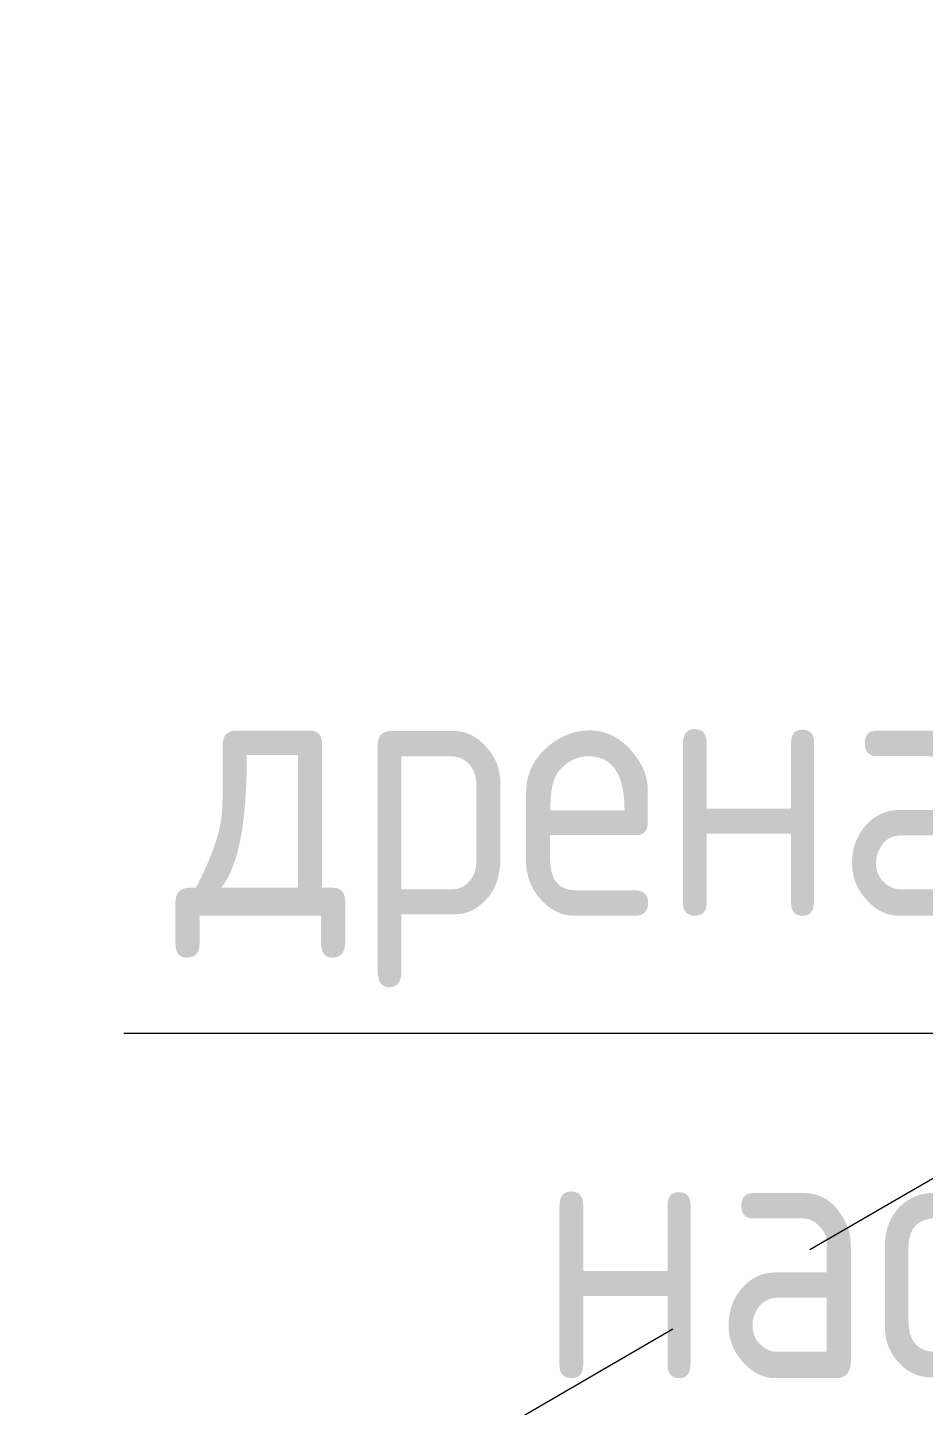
# Model space of a CAD drawing. Header units: millimetres. Extents: x -88595 to 880822, y -1054509 to -148035.
# Drawn here: x 434815 to 435664, y -239721 to -238413 of the extents above; entities that cross this region are included whole.
import ezdxf

# ---------------------------------------------------------------- set-up
doc = ezdxf.new("R2010")
doc.units = ezdxf.units.MM
doc.linetypes.add('ADSK_Сверху', pattern=[4.5, 3, -1.5])
for name, color, linetype, lineweight in [('Аннотация', 7, 'Continuous', 20), ('Линии', 7, 'Continuous', 9), ('Оборудование', 7, 'Continuous', 18)]:
    doc.layers.add(name, color=color, linetype=linetype, lineweight=lineweight)
doc.styles.add('$5$GOST Common', font='GOST_Common.ttf', dxfattribs={"width": 0.9, "height": 250})

# ---------------------------------------------------------------- blocks, each defined once
blk = doc.blocks.new('$0$ADSK_Аннотация_Текст_сВыноской - Текст с выноской-3264166-В_Координация_3 этаж ОВ3')
at = {"layer": 'Аннотация'}
blk.add_line((-8, 0), (8, 0), dxfattribs=at)
blk = doc.blocks.new('3 этаж')
at = {"layer": 'Линии', "linetype": 'ADSK_Сверху', "ltscale": 100}
blk.add_line((434203.9, 679173.9), (453848.9, 690573.9), dxfattribs=at)

msp = doc.modelspace()

# ---------------------------------------------------------------- block references
at = {"layer": 'Аннотация', "xscale": 100, "yscale": 100, "zscale": 100}
msp.add_blockref('$0$ADSK_Аннотация_Текст_сВыноской - Текст с выноской-3264166-В_Координация_3 этаж ОВ3', (435706, -239367.4), dxfattribs=at)
at = {"layer": 'Оборудование', "color": 5, "true_color": 0x0000ff}
msp.add_blockref('3 этаж', (-11880.6, -926425.8), dxfattribs=at)

# ---------------------------------------------------------------- texts
at = {"layer": 'Аннотация', "lineweight": 9, "char_height": 250, "attachment_point": 1, "style": '$5$GOST Common'}
for s, insert, width in [('дренажный', (434954.9, -239005.8), 1847.088), ('насос', (435298.5, -239444.6), 937.974)]:
    msp.add_mtext(s, dxfattribs=dict(at, insert=insert, width=width))

doc.saveas('drawing.dxf')
